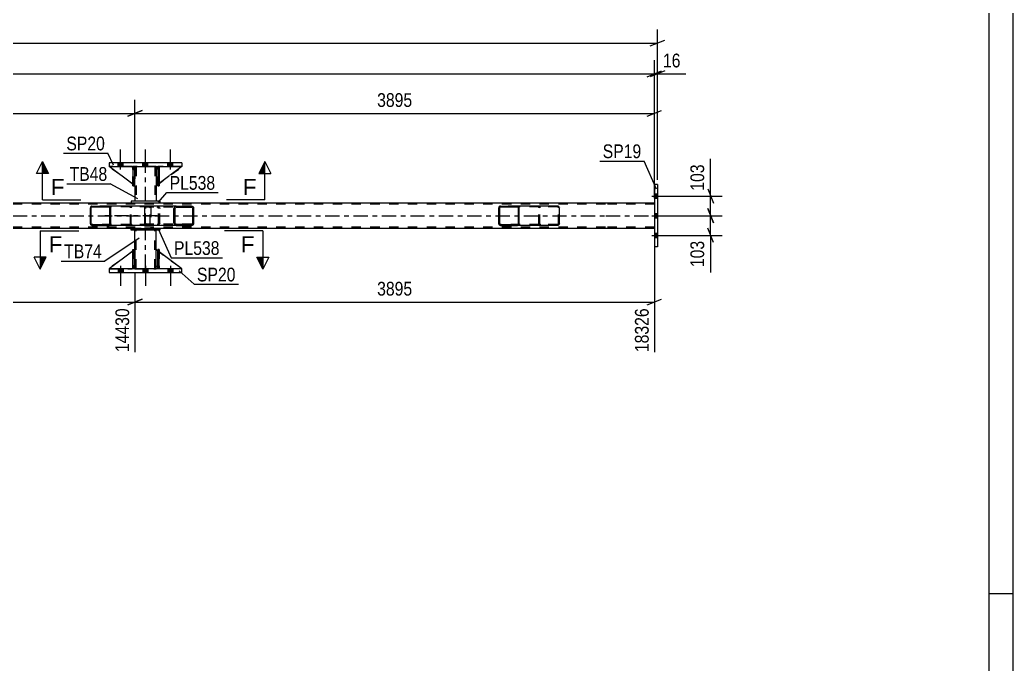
# Model space of a CAD drawing. Header units: millimetres. Extents: x 0 to 841, y 0 to 594.
# Drawn here: x 634 to 841, y 134.3 to 268.6 of the extents above; entities that cross this region are included whole.
import ezdxf

# ---------------------------------------------------------------- set-up
doc = ezdxf.new("R2010")
doc.units = ezdxf.units.MM
doc.linetypes.add('DXK_LINE_DOT2', pattern=[3.9198, 1.9599, -1.9599])
doc.linetypes.add('DXK_LINE_DOT3', pattern=[5.9187, 2.979, -0.9799, 0.9799, -0.9799])
doc.styles.add('Arial', font='ARIAL.TTF', dxfattribs={"height": 0.2})
doc.styles.add('Arial Narrow', font='ARIALN.TTF', dxfattribs={"height": 0.2})

# ---------------------------------------------------------------- blocks, each defined once
blk = doc.blocks.new('Unknown-318889158-1133')
at = {"color": 5, "linetype": 'Continuous'}
for p, q in [((841, 0), (841, 594)), ((836, 5), (836, 589)), ((841, 149), (836, 149))]:
    blk.add_line(p, q, dxfattribs=at)
blk = doc.blocks.new('Part-318889158-2699 - 2549')
at = {"linetype": 'Continuous'}
h = blk.add_hatch(dxfattribs=at)
h.set_pattern_fill('', scale=0.7, style=0, pattern_type=0)
h.set_pattern_definition([(45, (670.2553, 229.4932), (-1.57154, 1.57154), [])])
h.paths.add_polyline_path([(670.29, 229.31), (670.26, 229.49), (670.15, 229.65), (669.98, 229.75), (669.79, 229.79), (666.61, 229.79), (666.41, 229.75), (666.25, 229.65), (666.14, 229.49), (666.1, 229.31), (666.1, 226.27), (666.14, 226.09), (666.25, 225.93), (666.41, 225.83), (666.61, 225.79), (669.79, 225.79), (669.98, 225.83), (670.15, 225.93), (670.26, 226.09), (670.29, 226.27)])
h.paths.add_polyline_path([(670.02, 226.18), (669.97, 226.1), (669.89, 226.05), (669.79, 226.03), (666.61, 226.03), (666.51, 226.05), (666.43, 226.1), (666.37, 226.18), (666.36, 226.27), (666.36, 229.31), (666.37, 229.4), (666.43, 229.48), (666.51, 229.53), (666.61, 229.55), (669.79, 229.55), (669.89, 229.53), (669.97, 229.48), (670.02, 229.4), (670.04, 229.31), (670.04, 226.27)])
at = {"color": 2, "linetype": 'Continuous'}
for p, q in [((660.2, 229.75), (660.31, 229.79)), ((666.61, 229.79), (660.31, 229.79)), ((666.61, 229.79), (666.41, 229.75)), ((666.61, 229.79), (669.79, 229.79)), ((669.98, 229.75), (669.79, 229.79)), ((660.03, 229.31), (660.06, 229.49)), ((660.03, 226.27), (660.03, 229.31)), ((660.06, 229.49), (660.11, 229.65)), ((660.11, 229.65), (660.2, 229.75)), ((666.14, 229.49), (666.1, 229.31)), ((666.1, 226.27), (666.1, 229.31)), ((666.36, 229.31), (666.37, 229.4)), ((666.36, 226.27), (666.36, 229.31)), ((666.37, 229.4), (666.43, 229.48)), ((666.43, 229.48), (666.51, 229.53)), ((666.51, 229.53), (666.61, 229.55)), ((666.61, 229.55), (669.79, 229.55)), ((669.79, 229.55), (669.89, 229.53)), ((669.89, 229.53), (669.97, 229.48)), ((669.97, 229.48), (670.02, 229.4)), ((670.02, 229.4), (670.04, 229.31)), ((670.04, 226.27), (670.04, 229.31)), ((670.29, 229.31), (670.26, 229.49)), ((670.29, 226.27), (670.29, 229.31)), ((660.06, 226.09), (660.03, 226.27)), ((660.11, 225.93), (660.06, 226.09)), ((660.2, 225.83), (660.11, 225.93)), ((660.31, 225.79), (660.2, 225.83)), ((666.61, 225.79), (660.31, 225.79)), ((666.1, 226.27), (666.14, 226.09)), ((666.37, 226.18), (666.36, 226.27)), ((666.43, 226.1), (666.37, 226.18)), ((666.41, 225.83), (666.61, 225.79)), ((666.51, 226.05), (666.43, 226.1)), ((666.61, 226.03), (666.51, 226.05)), ((666.61, 226.03), (669.79, 226.03)), ((666.61, 225.79), (669.79, 225.79)), ((669.89, 226.05), (669.79, 226.03)), ((669.79, 225.79), (669.98, 225.83)), ((669.97, 226.1), (669.89, 226.05)), ((670.02, 226.18), (669.97, 226.1)), ((670.04, 226.27), (670.02, 226.18)), ((670.26, 226.09), (670.29, 226.27))]:
    blk.add_line(p, q, dxfattribs=at)
at = {"color": 7, "linetype": 'DXK_LINE_DOT2'}
for p, q in [((661.3, 229.55), (661.3, 229.79)), ((662.64, 229.79), (662.83, 229.75)), ((669.79, 229.79), (666.61, 229.79)), ((660.18, 229.4), (660.17, 229.31)), ((660.17, 226.27), (660.17, 229.31)), ((660.21, 229.48), (660.18, 229.4)), ((660.25, 229.53), (660.21, 229.48)), ((660.31, 229.55), (660.25, 229.53)), ((669.79, 229.55), (660.31, 229.55)), ((662.74, 229.53), (662.64, 229.55)), ((662.82, 229.48), (662.74, 229.53)), ((662.87, 229.4), (662.82, 229.48)), ((662.89, 229.31), (662.87, 229.4)), ((662.89, 226.27), (662.89, 229.31)), ((663.1, 229.49), (663.14, 229.31)), ((663.14, 226.27), (663.14, 229.31)), ((660.17, 226.27), (660.18, 226.18)), ((660.18, 226.18), (660.21, 226.1)), ((660.21, 226.1), (660.25, 226.05)), ((660.25, 226.05), (660.31, 226.03)), ((669.79, 226.03), (660.31, 226.03)), ((661.3, 225.79), (661.3, 226.03)), ((662.64, 226.03), (662.74, 226.05)), ((662.83, 225.83), (662.64, 225.79)), ((662.74, 226.05), (662.82, 226.1)), ((662.82, 226.1), (662.87, 226.18)), ((662.87, 226.18), (662.89, 226.27)), ((663.14, 226.27), (663.1, 226.09)), ((669.79, 225.79), (666.61, 225.79))]:
    blk.add_line(p, q, dxfattribs=at)
for centre, start, end in [((662.65, 229.29), 23.8494, 68.8059), ((662.65, 226.28), 291.1941, 336.1506)]:
    blk.add_arc(centre, 0.492, start, end, dxfattribs=at)
at = {"color": 2, "linetype": 'Continuous'}
for centre, start, end in [((666.59, 229.29), 111.1941, 156.1506), ((669.81, 229.29), 23.8494, 68.8059), ((666.59, 226.28), 203.8494, 248.8059), ((669.81, 226.28), 291.1941, 336.1506)]:
    blk.add_arc(centre, 0.492, start, end, dxfattribs=at)
blk = doc.blocks.new('Part-318889158-2651 - 2549')
at = {"color": 2, "linetype": 'Continuous'}
for p, q in [((657.98, 238.03), (657.98, 237.43)), ((662.38, 238.03), (662.38, 237.43)), ((657.98, 234.03), (657.98, 230.83)), ((662.38, 234.03), (662.38, 230.83))]:
    blk.add_line(p, q, dxfattribs=at)
at = {"color": 7, "linetype": 'DXK_LINE_DOT2'}
for p, q in [((662.38, 238.03), (657.98, 238.03)), ((657.98, 237.43), (657.98, 234.03)), ((658.22, 238.03), (658.22, 230.83)), ((662.14, 238.03), (662.14, 230.83)), ((662.38, 237.43), (662.38, 234.03)), ((662.38, 230.83), (657.98, 230.83))]:
    blk.add_line(p, q, dxfattribs=at)
at = {"color": 7, "linetype": 'DXK_LINE_DOT3'}
blk.add_line((660.18, 230.83), (660.18, 238.03), dxfattribs=at)
blk = doc.blocks.new('Part-318889158-2666 - 2549')
at = {"linetype": 'Continuous'}
h = blk.add_hatch(dxfattribs=at)
h.set_pattern_fill('', scale=0.7, style=0, pattern_type=0)
h.set_pattern_definition([(45, (738.0567, 229.592), (-1.57154, 1.57154), [])])
h.paths.add_polyline_path([(738.08, 229.47), (738.06, 229.59), (737.98, 229.7), (737.87, 229.77), (737.74, 229.79), (734.17, 229.79), (734.04, 229.77), (733.93, 229.7), (733.85, 229.59), (733.83, 229.47), (733.83, 226.11), (733.85, 225.99), (733.93, 225.88), (734.04, 225.81), (734.17, 225.79), (737.74, 225.79), (737.87, 225.81), (737.98, 225.88), (738.06, 225.99), (738.08, 226.11)])
h.paths.add_polyline_path([(737.9, 226.05), (737.86, 226), (737.81, 225.96), (737.74, 225.95), (734.17, 225.95), (734.1, 225.96), (734.05, 226), (734.01, 226.05), (734, 226.11), (734, 229.47), (734.01, 229.53), (734.05, 229.58), (734.1, 229.62), (734.17, 229.63), (737.74, 229.63), (737.81, 229.62), (737.86, 229.58), (737.9, 229.53), (737.91, 229.47), (737.91, 226.11)])
at = {"color": 2, "linetype": 'Continuous'}
for p, q in [((734.17, 229.79), (734.04, 229.77)), ((734.17, 229.79), (737.74, 229.79)), ((746.09, 229.79), (737.74, 229.79)), ((737.87, 229.77), (737.74, 229.79)), ((746.09, 229.79), (746.22, 229.77)), ((733.85, 229.59), (733.83, 229.47)), ((733.83, 226.11), (733.83, 229.47)), ((734, 229.47), (734.01, 229.53)), ((734, 226.11), (734, 229.47)), ((734.01, 229.53), (734.05, 229.58)), ((734.05, 229.58), (734.1, 229.62)), ((734.1, 229.62), (734.17, 229.63)), ((734.17, 229.63), (737.74, 229.63)), ((737.74, 229.63), (737.81, 229.62)), ((737.81, 229.62), (737.86, 229.58)), ((737.86, 229.58), (737.9, 229.53)), ((737.9, 229.53), (737.91, 229.47)), ((737.91, 226.11), (737.91, 229.47)), ((738.08, 229.47), (738.06, 229.59)), ((738.08, 226.11), (738.08, 229.47)), ((746.41, 229.59), (746.43, 229.47)), ((746.43, 226.11), (746.43, 229.47)), ((733.83, 226.11), (733.85, 225.99)), ((734.01, 226.05), (734, 226.11)), ((734.05, 226), (734.01, 226.05)), ((734.04, 225.81), (734.17, 225.79)), ((734.1, 225.96), (734.05, 226)), ((734.17, 225.95), (734.1, 225.96)), ((734.17, 225.95), (737.74, 225.95)), ((734.17, 225.79), (737.74, 225.79)), ((737.81, 225.96), (737.74, 225.95)), ((737.74, 225.79), (737.87, 225.81)), ((746.09, 225.79), (737.74, 225.79)), ((737.86, 226), (737.81, 225.96)), ((737.9, 226.05), (737.86, 226)), ((737.91, 226.11), (737.9, 226.05)), ((738.06, 225.99), (738.08, 226.11)), ((746.22, 225.81), (746.09, 225.79)), ((746.43, 226.11), (746.41, 225.99))]:
    blk.add_line(p, q, dxfattribs=at)
at = {"color": 7, "linetype": 'DXK_LINE_DOT2'}
for p, q in [((737.74, 229.79), (734.17, 229.79)), ((742.39, 229.77), (742.52, 229.79)), ((746.09, 229.63), (734.17, 229.63)), ((742.18, 229.47), (742.2, 229.59)), ((742.18, 226.11), (742.18, 229.47)), ((742.36, 229.53), (742.35, 229.47)), ((742.35, 226.11), (742.35, 229.47)), ((742.4, 229.58), (742.36, 229.53)), ((742.4, 229.58), (742.41, 229.59)), ((742.41, 229.59), (742.45, 229.62)), ((742.45, 229.62), (742.52, 229.63)), ((746.16, 229.62), (746.09, 229.63)), ((746.21, 229.58), (746.16, 229.62)), ((746.25, 229.53), (746.21, 229.58)), ((746.26, 229.47), (746.25, 229.53)), ((746.26, 226.11), (746.26, 229.47)), ((746.09, 225.95), (734.17, 225.95)), ((737.74, 225.79), (734.17, 225.79)), ((742.2, 225.99), (742.18, 226.11)), ((742.35, 226.11), (742.36, 226.05)), ((742.36, 226.05), (742.4, 226)), ((742.52, 225.79), (742.39, 225.81)), ((742.4, 226), (742.41, 225.99)), ((742.41, 225.99), (742.45, 225.96)), ((742.45, 225.96), (742.52, 225.95)), ((746.09, 225.95), (746.16, 225.96)), ((746.16, 225.96), (746.21, 226)), ((746.21, 226), (746.25, 226.05)), ((746.25, 226.05), (746.26, 226.11))]:
    blk.add_line(p, q, dxfattribs=at)
at = {"color": 2, "linetype": 'Continuous'}
for centre, start, end in [((734.15, 229.46), 110.7583, 155.68), ((737.76, 229.46), 24.32, 69.2417), ((746.1, 229.46), 24.32, 69.2417), ((734.15, 226.12), 204.32, 249.2417), ((737.76, 226.12), 290.7583, 335.68), ((746.1, 226.12), 290.7583, 335.68)]:
    blk.add_arc(centre, 0.331, start, end, dxfattribs=at)
at = {"color": 7, "linetype": 'DXK_LINE_DOT2'}
for centre, start, end in [((742.5, 229.46), 110.7583, 155.68), ((742.5, 226.12), 204.32, 249.2417)]:
    blk.add_arc(centre, 0.331, start, end, dxfattribs=at)
blk = doc.blocks.new('Part-318889158-2670 - 2549')
at = {"linetype": 'Continuous'}
h = blk.add_hatch(dxfattribs=at)
h.set_pattern_fill('', scale=0.7, style=0, pattern_type=0)
h.set_pattern_definition([(45, (652.9225, 229.592), (-1.57154, 1.57154), [])])
h.paths.add_polyline_path([(652.95, 229.47), (652.92, 229.59), (652.85, 229.7), (652.74, 229.77), (652.61, 229.79), (649.03, 229.79), (648.9, 229.77), (648.79, 229.7), (648.72, 229.59), (648.69, 229.47), (648.69, 226.11), (648.72, 225.99), (648.79, 225.88), (648.9, 225.81), (649.03, 225.79), (652.61, 225.79), (652.74, 225.81), (652.85, 225.88), (652.92, 225.99), (652.95, 226.11)])
h.paths.add_polyline_path([(652.77, 226.05), (652.73, 226), (652.67, 225.96), (652.61, 225.95), (649.03, 225.95), (648.97, 225.96), (648.91, 226), (648.87, 226.05), (648.86, 226.11), (648.86, 229.47), (648.87, 229.53), (648.91, 229.58), (648.97, 229.62), (649.03, 229.63), (652.61, 229.63), (652.67, 229.62), (652.73, 229.58), (652.77, 229.53), (652.78, 229.47), (652.78, 226.11)])
at = {"color": 2, "linetype": 'Continuous'}
for p, q in [((649.03, 229.79), (648.9, 229.77)), ((649.03, 229.79), (652.61, 229.79)), ((660.31, 229.79), (652.61, 229.79)), ((652.74, 229.77), (652.61, 229.79)), ((648.72, 229.59), (648.69, 229.47)), ((648.69, 226.11), (648.69, 229.47)), ((648.86, 229.47), (648.87, 229.53)), ((648.86, 226.11), (648.86, 229.47)), ((648.87, 229.53), (648.91, 229.58)), ((648.91, 229.58), (648.97, 229.62)), ((648.97, 229.62), (649.03, 229.63)), ((649.03, 229.63), (652.61, 229.63)), ((652.61, 229.63), (652.67, 229.62)), ((652.67, 229.62), (652.73, 229.58)), ((652.73, 229.58), (652.77, 229.53)), ((652.77, 229.53), (652.78, 229.47)), ((652.78, 226.11), (652.78, 229.47)), ((652.95, 229.47), (652.92, 229.59)), ((652.95, 226.11), (652.95, 229.47)), ((648.69, 226.11), (648.72, 225.99)), ((648.87, 226.05), (648.86, 226.11)), ((648.91, 226), (648.87, 226.05)), ((648.9, 225.81), (649.03, 225.79)), ((648.97, 225.96), (648.91, 226)), ((649.03, 225.95), (648.97, 225.96)), ((649.03, 225.95), (652.61, 225.95)), ((649.03, 225.79), (652.61, 225.79)), ((652.67, 225.96), (652.61, 225.95)), ((652.61, 225.79), (652.74, 225.81)), ((660.31, 225.79), (652.61, 225.79)), ((652.73, 226), (652.67, 225.96)), ((652.77, 226.05), (652.73, 226)), ((652.78, 226.11), (652.77, 226.05)), ((652.92, 225.99), (652.95, 226.11))]:
    blk.add_line(p, q, dxfattribs=at)
at = {"color": 7, "linetype": 'DXK_LINE_DOT2'}
for p, q in [((652.61, 229.79), (649.03, 229.79)), ((657.25, 229.77), (657.38, 229.79)), ((660.96, 229.79), (660.31, 229.79)), ((660.96, 229.79), (661.09, 229.77)), ((660.96, 229.63), (649.03, 229.63)), ((657.04, 229.47), (657.07, 229.59)), ((657.04, 226.11), (657.04, 229.47)), ((657.22, 229.53), (657.21, 229.47)), ((657.21, 226.11), (657.21, 229.47)), ((657.26, 229.58), (657.22, 229.53)), ((657.32, 229.62), (657.26, 229.58)), ((657.38, 229.63), (657.32, 229.62)), ((661.02, 229.62), (660.96, 229.63)), ((661.08, 229.58), (661.02, 229.62)), ((661.11, 229.53), (661.08, 229.58)), ((661.13, 229.47), (661.11, 229.53)), ((661.13, 226.11), (661.13, 229.47)), ((661.27, 229.59), (661.3, 229.47)), ((661.3, 229.47), (661.3, 226.11)), ((660.96, 225.95), (649.03, 225.95)), ((652.61, 225.79), (649.03, 225.79)), ((657.07, 225.99), (657.04, 226.11)), ((657.21, 226.11), (657.22, 226.05)), ((657.22, 226.05), (657.26, 226)), ((657.38, 225.79), (657.25, 225.81)), ((657.26, 226), (657.28, 225.99)), ((657.28, 225.99), (657.32, 225.96)), ((657.32, 225.96), (657.38, 225.95)), ((660.96, 225.79), (660.31, 225.79)), ((660.96, 225.95), (661.02, 225.96)), ((661.09, 225.81), (660.96, 225.79)), ((661.02, 225.96), (661.08, 226)), ((661.08, 226), (661.11, 226.05)), ((661.11, 226.05), (661.13, 226.11)), ((661.3, 226.11), (661.27, 225.99))]:
    blk.add_line(p, q, dxfattribs=at)
at = {"color": 7, "linetype": 'DXK_LINE_DOT3'}
blk.add_line((662.59, 227.79), (650.82, 227.79), dxfattribs=at)
at = {"color": 2, "linetype": 'Continuous'}
for centre, start, end in [((649.02, 229.46), 110.7583, 155.68), ((652.62, 229.46), 24.32, 69.2417), ((649.02, 226.12), 204.32, 249.2417), ((652.62, 226.12), 290.7583, 335.68)]:
    blk.add_arc(centre, 0.331, start, end, dxfattribs=at)
at = {"color": 7, "linetype": 'DXK_LINE_DOT2'}
for centre, start, end in [((657.37, 229.46), 110.7583, 155.68), ((660.97, 229.46), 24.32, 69.2417), ((657.37, 226.12), 204.32, 249.2417), ((660.97, 226.12), 290.7583, 335.68)]:
    blk.add_arc(centre, 0.331, start, end, dxfattribs=at)
blk = doc.blocks.new('Part-318889158-2726 - 2549')
at = {"color": 2, "linetype": 'Continuous'}
for p, q in [((766.89, 234.29), (766.25, 234.29)), ((766.25, 234.29), (766.25, 221.29)), ((766.89, 234.29), (766.89, 221.29)), ((766.89, 221.29), (766.25, 221.29))]:
    blk.add_line(p, q, dxfattribs=at)
blk = doc.blocks.new('Part-318889158-2732 - 2549')
at = {"color": 7, "linetype": 'DXK_LINE_DOT2'}
for p, q in [((663.06, 220.75), (662.74, 220.75)), ((662.74, 217.35), (662.74, 220.75)), ((662.74, 220.75), (662.74, 216.75)), ((663.06, 220.75), (663.06, 217.35)), ((663.06, 216.75), (663.06, 220.75)), ((663.06, 217.35), (662.74, 217.35)), ((662.74, 216.75), (662.74, 217.35)), ((663.06, 217.35), (663.06, 216.75)), ((663.06, 216.75), (662.74, 216.75)), ((663.06, 216.75), (663.06, 216.75))]:
    blk.add_line(p, q, dxfattribs=at)
blk = doc.blocks.new('Part-318889158-2735 - 2549')
at = {"color": 7, "linetype": 'DXK_LINE_DOT2'}
for p, q in [((662.98, 238.03), (662.38, 237.43)), ((662.38, 234.03), (667.78, 238.03)), ((662.38, 237.43), (662.38, 234.03)), ((667.78, 238.03), (662.98, 238.03))]:
    blk.add_line(p, q, dxfattribs=at)
blk = doc.blocks.new('Part-318889158-2738 - 2549')
at = {"color": 2, "linetype": 'Continuous'}
for p, q in [((662.74, 237.78), (662.38, 237.43)), ((662.38, 237.43), (662.38, 234.03)), ((667.78, 238.03), (663.06, 234.53)), ((662.74, 234.29), (662.38, 234.03))]:
    blk.add_line(p, q, dxfattribs=at)
at = {"color": 7, "linetype": 'DXK_LINE_DOT2'}
for p, q in [((662.98, 238.03), (662.74, 237.78)), ((667.78, 238.03), (662.98, 238.03)), ((663.06, 234.53), (662.74, 234.29))]:
    blk.add_line(p, q, dxfattribs=at)
blk = doc.blocks.new('Part-318889158-2741 - 2549')
at = {"color": 7, "linetype": 'DXK_LINE_DOT2'}
for p, q in [((657.98, 234.03), (652.58, 238.03)), ((652.58, 238.03), (657.38, 238.03)), ((657.38, 238.03), (657.98, 237.43)), ((657.98, 237.43), (657.38, 238.03)), ((657.98, 237.43), (657.98, 234.03)), ((657.98, 237.43), (657.98, 237.43)), ((657.98, 237.43), (657.98, 234.03))]:
    blk.add_line(p, q, dxfattribs=at)
blk = doc.blocks.new('Part-318889158-2744 - 2549')
at = {"color": 2, "linetype": 'Continuous'}
for p, q in [((657.54, 234.36), (652.58, 238.03)), ((657.54, 237.88), (657.38, 238.03)), ((657.98, 237.43), (657.86, 237.56)), ((657.98, 237.43), (657.98, 237.43)), ((657.98, 234.03), (657.98, 237.43)), ((657.86, 234.12), (657.98, 234.03)), ((657.98, 234.03), (657.98, 234.03))]:
    blk.add_line(p, q, dxfattribs=at)
at = {"color": 7, "linetype": 'DXK_LINE_DOT2'}
for p, q in [((657.38, 238.03), (652.58, 238.03)), ((657.38, 238.03), (657.98, 237.43)), ((657.86, 237.56), (657.54, 237.88)), ((657.98, 237.43), (657.98, 234.03)), ((657.86, 234.12), (657.54, 234.36))]:
    blk.add_line(p, q, dxfattribs=at)
blk = doc.blocks.new('Part-318889158-2745 - 2549')
at = {"color": 2, "linetype": 'Continuous'}
for p, q in [((657.86, 238.03), (657.54, 238.03)), ((657.54, 238.03), (657.54, 234.03)), ((657.86, 238.03), (657.86, 238.03)), ((657.86, 238.03), (657.86, 234.03)), ((657.86, 234.03), (657.54, 234.03))]:
    blk.add_line(p, q, dxfattribs=at)
at = {"color": 7, "linetype": 'DXK_LINE_DOT2'}
for p, q in [((657.54, 237.43), (657.54, 238.03)), ((657.86, 237.43), (657.54, 237.43)), ((657.54, 237.43), (657.54, 234.03)), ((657.86, 237.43), (657.86, 238.03)), ((657.86, 238.03), (657.86, 238.03)), ((657.86, 234.03), (657.86, 237.43))]:
    blk.add_line(p, q, dxfattribs=at)
blk = doc.blocks.new('Part-318889158-2746 - 2549')
at = {"color": 2, "linetype": 'Continuous'}
for p, q in [((663.06, 238.03), (662.74, 238.03)), ((662.74, 238.03), (662.74, 234.03)), ((663.06, 238.03), (663.06, 238.03)), ((663.06, 238.03), (663.06, 234.03)), ((663.06, 234.03), (662.74, 234.03))]:
    blk.add_line(p, q, dxfattribs=at)
at = {"color": 7, "linetype": 'DXK_LINE_DOT2'}
for p, q in [((662.74, 237.43), (662.74, 238.03)), ((663.06, 237.43), (662.74, 237.43)), ((662.74, 237.43), (662.74, 234.03)), ((663.06, 237.43), (663.06, 238.03)), ((663.06, 238.03), (663.06, 238.03)), ((663.06, 234.03), (663.06, 237.43))]:
    blk.add_line(p, q, dxfattribs=at)
blk = doc.blocks.new('Part-318889158-2747 - 2549')
at = {"color": 7, "linetype": 'DXK_LINE_DOT2'}
for p, q in [((657.54, 237.43), (657.54, 238.03)), ((657.54, 238.03), (657.54, 238.03)), ((657.54, 238.03), (657.54, 234.03)), ((657.86, 238.03), (657.54, 238.03)), ((657.54, 234.03), (657.54, 237.43)), ((657.54, 237.43), (657.86, 237.43)), ((657.86, 237.43), (657.86, 238.03)), ((657.86, 234.03), (657.86, 238.03)), ((657.86, 237.43), (657.86, 234.03)), ((657.54, 234.03), (657.86, 234.03))]:
    blk.add_line(p, q, dxfattribs=at)
blk = doc.blocks.new('Part-318889158-2748 - 2549')
at = {"color": 7, "linetype": 'DXK_LINE_DOT2'}
for p, q in [((662.74, 237.43), (662.74, 238.03)), ((662.74, 238.03), (662.74, 238.03)), ((662.74, 238.03), (662.74, 234.03)), ((663.06, 238.03), (662.74, 238.03)), ((662.74, 234.03), (662.74, 237.43)), ((662.74, 237.43), (663.06, 237.43)), ((663.06, 237.43), (663.06, 238.03)), ((663.06, 234.03), (663.06, 238.03)), ((663.06, 237.43), (663.06, 234.03)), ((662.74, 234.03), (663.06, 234.03))]:
    blk.add_line(p, q, dxfattribs=at)
blk = doc.blocks.new('Part-318889158-2753 - 2549')
at = {"color": 2, "linetype": 'Continuous'}
for p, q in [((657.98, 220.75), (657.98, 224.75)), ((662.38, 220.75), (662.38, 224.75)), ((657.98, 216.75), (657.98, 217.35)), ((662.38, 216.75), (662.38, 217.35))]:
    blk.add_line(p, q, dxfattribs=at)
at = {"color": 7, "linetype": 'DXK_LINE_DOT2'}
for p, q in [((662.38, 224.75), (657.98, 224.75)), ((658.22, 216.75), (658.22, 224.75)), ((662.14, 216.75), (662.14, 224.75)), ((657.98, 217.35), (657.98, 220.75)), ((662.38, 217.35), (662.38, 220.75)), ((657.98, 216.75), (662.38, 216.75))]:
    blk.add_line(p, q, dxfattribs=at)
at = {"color": 7, "linetype": 'DXK_LINE_DOT3'}
blk.add_line((660.18, 216.75), (660.18, 224.75), dxfattribs=at)
blk = doc.blocks.new('Part-318889158-2758 - 2549')
at = {"color": 2, "linetype": 'Continuous'}
for p, q in [((657.18, 225.15), (663.18, 225.15)), ((657.18, 224.75), (657.18, 225.15)), ((663.18, 224.75), (657.18, 224.75)), ((663.18, 225.15), (663.18, 224.75))]:
    blk.add_line(p, q, dxfattribs=at)
blk = doc.blocks.new('Part-318889158-2763 - 2549')
at = {"color": 2, "linetype": 'Continuous'}
for p, q in [((663.18, 230.83), (657.18, 230.83)), ((657.18, 230.83), (657.18, 230.43)), ((663.18, 230.43), (657.18, 230.43)), ((663.18, 230.83), (663.18, 230.43))]:
    blk.add_line(p, q, dxfattribs=at)
blk = doc.blocks.new('Part-318889158-2766 - 2549')
at = {"color": 2, "linetype": 'Continuous'}
for p, q in [((662.38, 217.35), (662.38, 220.75)), ((662.74, 220.49), (662.38, 220.75)), ((667.78, 216.75), (663.06, 220.25)), ((662.74, 217), (662.38, 217.35))]:
    blk.add_line(p, q, dxfattribs=at)
at = {"color": 7, "linetype": 'DXK_LINE_DOT2'}
for p, q in [((663.06, 220.25), (662.74, 220.49)), ((662.98, 216.75), (662.74, 217)), ((667.78, 216.75), (662.98, 216.75)), ((667.78, 216.75), (667.78, 216.75)), ((667.78, 216.75), (667.78, 216.75))]:
    blk.add_line(p, q, dxfattribs=at)
blk = doc.blocks.new('Part-318889158-2769 - 2549')
at = {"color": 7, "linetype": 'DXK_LINE_DOT2'}
for p, q in [((657.98, 220.75), (652.58, 216.75)), ((657.98, 217.35), (657.98, 220.75)), ((657.98, 220.75), (657.98, 217.35)), ((657.38, 216.75), (657.98, 217.35)), ((657.98, 217.35), (657.38, 216.75)), ((657.98, 217.35), (657.98, 217.35)), ((652.58, 216.75), (657.38, 216.75))]:
    blk.add_line(p, q, dxfattribs=at)
blk = doc.blocks.new('Part-318889158-2772 - 2549')
at = {"color": 2, "linetype": 'Continuous'}
for p, q in [((657.54, 220.42), (652.58, 216.75)), ((657.98, 220.75), (657.86, 220.66)), ((657.98, 217.35), (657.98, 220.75)), ((657.98, 217.35), (657.86, 217.22)), ((657.98, 217.35), (657.98, 217.35)), ((657.54, 216.9), (657.38, 216.75))]:
    blk.add_line(p, q, dxfattribs=at)
at = {"color": 7, "linetype": 'DXK_LINE_DOT2'}
for p, q in [((657.86, 220.66), (657.54, 220.42)), ((657.98, 217.35), (657.98, 220.75)), ((657.98, 217.35), (657.38, 216.75)), ((652.58, 216.75), (657.38, 216.75)), ((657.86, 217.22), (657.54, 216.9))]:
    blk.add_line(p, q, dxfattribs=at)
blk = doc.blocks.new('Part-318889158-2773 - 2549')
at = {"color": 2, "linetype": 'Continuous'}
for p, q in [((657.54, 216.75), (657.54, 220.75)), ((657.54, 220.75), (657.86, 220.75)), ((657.86, 216.75), (657.86, 220.75)), ((657.54, 216.75), (657.54, 216.75)), ((657.86, 216.75), (657.54, 216.75))]:
    blk.add_line(p, q, dxfattribs=at)
at = {"color": 7, "linetype": 'DXK_LINE_DOT2'}
for p, q in [((657.54, 220.75), (657.54, 217.35)), ((657.86, 217.35), (657.86, 220.75)), ((657.54, 217.35), (657.54, 216.75)), ((657.54, 217.35), (657.86, 217.35)), ((657.86, 216.75), (657.86, 217.35)), ((657.86, 216.75), (657.86, 216.75))]:
    blk.add_line(p, q, dxfattribs=at)
blk = doc.blocks.new('Part-318889158-2774 - 2549')
at = {"color": 2, "linetype": 'Continuous'}
for p, q in [((662.74, 216.75), (662.74, 220.75)), ((662.74, 220.75), (663.06, 220.75)), ((663.06, 216.75), (663.06, 220.75)), ((662.74, 216.75), (662.74, 216.75)), ((663.06, 216.75), (662.74, 216.75))]:
    blk.add_line(p, q, dxfattribs=at)
at = {"color": 7, "linetype": 'DXK_LINE_DOT2'}
for p, q in [((662.74, 220.75), (662.74, 217.35)), ((663.06, 217.35), (663.06, 220.75)), ((662.74, 217.35), (662.74, 216.75)), ((662.74, 217.35), (663.06, 217.35)), ((663.06, 216.75), (663.06, 217.35)), ((663.06, 216.75), (663.06, 216.75))]:
    blk.add_line(p, q, dxfattribs=at)
blk = doc.blocks.new('Part-318889158-2775 - 2549')
at = {"color": 7, "linetype": 'DXK_LINE_DOT2'}
for p, q in [((657.54, 220.75), (657.86, 220.75)), ((657.54, 217.35), (657.54, 220.75)), ((657.54, 220.75), (657.54, 216.75)), ((657.86, 220.75), (657.86, 217.35)), ((657.86, 216.75), (657.86, 220.66)), ((657.86, 217.35), (657.54, 217.35)), ((657.54, 216.75), (657.54, 217.35)), ((657.86, 217.35), (657.86, 216.75)), ((657.86, 216.75), (657.54, 216.75)), ((657.86, 216.75), (657.86, 216.75))]:
    blk.add_line(p, q, dxfattribs=at)
blk = doc.blocks.new('Part-318889158-2780 - 2549')
at = {"color": 2, "linetype": 'Continuous'}
for p, q in [((756.03, 230.43), (93.92, 230.43)), ((766.25, 230.43), (756.13, 230.43)), ((657.18, 225.15), (492.91, 225.15)), ((756.03, 225.15), (663.18, 225.15)), ((766.25, 225.15), (756.13, 225.15))]:
    blk.add_line(p, q, dxfattribs=at)
at = {"color": 7, "linetype": 'DXK_LINE_DOT2'}
for p, q in [((756.03, 230.19), (93.92, 230.19)), ((766.25, 230.19), (756.13, 230.19)), ((766.25, 230.43), (766.25, 225.15)), ((756.03, 225.39), (93.92, 225.39)), ((663.18, 225.15), (657.18, 225.15)), ((766.25, 225.39), (756.13, 225.39))]:
    blk.add_line(p, q, dxfattribs=at)
at = {"color": 7, "linetype": 'DXK_LINE_DOT3'}
for p, q in [((93.92, 227.79), (756.03, 227.79)), ((756.13, 227.79), (766.25, 227.79))]:
    blk.add_line(p, q, dxfattribs=at)
blk = doc.blocks.new('Part-318889158-2787 - 2549')
at = {"color": 2, "linetype": 'Continuous'}
for p, q in [((667.78, 238.83), (652.58, 238.83)), ((652.58, 238.83), (652.58, 238.03)), ((667.78, 238.83), (667.78, 238.03)), ((652.58, 238.03), (667.78, 238.03))]:
    blk.add_line(p, q, dxfattribs=at)
blk = doc.blocks.new('Part-318889158-2792 - 2549')
at = {"color": 2, "linetype": 'Continuous'}
for p, q in [((667.78, 216.75), (652.58, 216.75)), ((652.58, 216.75), (652.58, 215.95)), ((652.58, 215.95), (667.78, 215.95)), ((667.78, 215.95), (667.78, 216.75))]:
    blk.add_line(p, q, dxfattribs=at)
blk = doc.blocks.new('Part-318889158-2795 - 2549')
at = {"color": 7, "linetype": 'DXK_LINE_DOT2'}
for p, q in [((662.38, 217.35), (662.38, 220.75)), ((662.38, 220.75), (667.78, 216.75)), ((662.98, 216.75), (662.38, 217.35)), ((667.78, 216.75), (662.98, 216.75))]:
    blk.add_line(p, q, dxfattribs=at)
blk = doc.blocks.new('Bolt-318889158-2814 - 2549')
at = {"linetype": 'Continuous'}
for points in [[(655.5, 216.75), (654.46, 216.75), (654.46, 215.95), (655.5, 215.95)], [(655.5, 216.75), (654.46, 216.75), (654.46, 215.95), (655.5, 215.95)], [(655.5, 216.75), (654.46, 216.75), (654.46, 215.95), (655.5, 215.95)], [(660.7, 216.75), (659.66, 216.75), (659.66, 215.95), (660.7, 215.95)], [(660.7, 216.75), (659.66, 216.75), (659.66, 215.95), (660.7, 215.95)], [(665.9, 216.75), (664.86, 216.75), (664.86, 215.95), (665.9, 215.95)], [(665.9, 216.75), (664.86, 216.75), (664.86, 215.95), (665.9, 215.95)], [(665.9, 216.75), (664.86, 216.75), (664.86, 215.95), (665.9, 215.95)]]:
    blk.add_hatch(color=1, dxfattribs=at).paths.add_polyline_path(points)
at = {"color": 1, "linetype": 'Continuous'}
for p, q in [((654.98, 217.35), (654.98, 213.15)), ((654.98, 217.35), (654.98, 213.15)), ((654.98, 217.35), (654.98, 213.15)), ((660.18, 217.35), (660.18, 213.15)), ((660.18, 217.35), (660.18, 213.15)), ((665.38, 217.35), (665.38, 213.15)), ((665.38, 217.35), (665.38, 213.15)), ((665.38, 217.35), (665.38, 213.15)), ((654.46, 216.75), (654.46, 215.95)), ((654.46, 216.75), (654.46, 215.95)), ((654.46, 216.75), (654.46, 215.95)), ((655.5, 216.75), (655.5, 215.95)), ((655.5, 216.75), (655.5, 215.95)), ((655.5, 216.75), (655.5, 215.95)), ((659.66, 216.75), (659.66, 215.95)), ((659.66, 216.75), (659.66, 215.95)), ((660.7, 216.75), (660.7, 215.95)), ((660.7, 216.75), (660.7, 215.95)), ((664.86, 216.75), (664.86, 215.95)), ((664.86, 216.75), (664.86, 215.95)), ((664.86, 216.75), (664.86, 215.95)), ((665.9, 216.75), (665.9, 215.95)), ((665.9, 216.75), (665.9, 215.95)), ((665.9, 216.75), (665.9, 215.95))]:
    blk.add_line(p, q, dxfattribs=at)
blk = doc.blocks.new('Bolt-318889158-2815 - 2549')
at = {"linetype": 'Continuous'}
for points in [[(654.46, 238.03), (655.5, 238.03), (655.5, 238.83), (654.46, 238.83)], [(654.46, 238.03), (655.5, 238.03), (655.5, 238.83), (654.46, 238.83)], [(654.46, 238.03), (655.5, 238.03), (655.5, 238.83), (654.46, 238.83)], [(659.66, 238.03), (660.7, 238.03), (660.7, 238.83), (659.66, 238.83)], [(659.66, 238.03), (660.7, 238.03), (660.7, 238.83), (659.66, 238.83)], [(664.86, 238.03), (665.9, 238.03), (665.9, 238.83), (664.86, 238.83)], [(664.86, 238.03), (665.9, 238.03), (665.9, 238.83), (664.86, 238.83)], [(664.86, 238.03), (665.9, 238.03), (665.9, 238.83), (664.86, 238.83)]]:
    blk.add_hatch(color=1, dxfattribs=at).paths.add_polyline_path(points)
at = {"color": 1, "linetype": 'Continuous'}
for p, q in [((654.98, 237.43), (654.98, 241.63)), ((654.98, 237.43), (654.98, 241.63)), ((654.98, 237.43), (654.98, 241.63)), ((660.18, 237.43), (660.18, 241.63)), ((660.18, 237.43), (660.18, 241.63)), ((665.38, 237.43), (665.38, 241.63)), ((665.38, 237.43), (665.38, 241.63)), ((665.38, 237.43), (665.38, 241.63)), ((654.46, 238.03), (654.46, 238.83)), ((654.46, 238.03), (654.46, 238.83)), ((654.46, 238.03), (654.46, 238.83)), ((655.5, 238.03), (655.5, 238.83)), ((655.5, 238.03), (655.5, 238.83)), ((655.5, 238.03), (655.5, 238.83)), ((659.66, 238.03), (659.66, 238.83)), ((659.66, 238.03), (659.66, 238.83)), ((660.7, 238.03), (660.7, 238.83)), ((660.7, 238.03), (660.7, 238.83)), ((664.86, 238.03), (664.86, 238.83)), ((664.86, 238.03), (664.86, 238.83)), ((664.86, 238.03), (664.86, 238.83)), ((665.9, 238.03), (665.9, 238.83)), ((665.9, 238.03), (665.9, 238.83)), ((665.9, 238.03), (665.9, 238.83))]:
    blk.add_line(p, q, dxfattribs=at)
blk = doc.blocks.new('Bolt-318889158-2829 - 2549')
at = {"linetype": 'Continuous'}
for points in [[(766.89, 231.45), (766.89, 232.33), (766.25, 232.33), (766.25, 231.45)], [(766.89, 231.45), (766.89, 232.33), (766.25, 232.33), (766.25, 231.45)], [(766.89, 231.45), (766.89, 232.33), (766.25, 232.33), (766.25, 231.45)], [(766.89, 227.35), (766.89, 228.23), (766.25, 228.23), (766.25, 227.35)], [(766.89, 227.35), (766.89, 228.23), (766.25, 228.23), (766.25, 227.35)], [(766.89, 223.25), (766.89, 224.13), (766.25, 224.13), (766.25, 223.25)], [(766.89, 223.25), (766.89, 224.13), (766.25, 224.13), (766.25, 223.25)], [(766.89, 223.25), (766.89, 224.13), (766.25, 224.13), (766.25, 223.25)]]:
    blk.add_hatch(color=1, dxfattribs=at).paths.add_polyline_path(points)
at = {"color": 1, "linetype": 'Continuous'}
for p, q in [((765.73, 231.89), (769.05, 231.89)), ((765.73, 231.89), (769.05, 231.89)), ((765.73, 231.89), (769.05, 231.89)), ((766.25, 232.33), (766.89, 232.33)), ((766.25, 232.33), (766.89, 232.33)), ((766.25, 232.33), (766.89, 232.33)), ((766.25, 231.45), (766.89, 231.45)), ((766.25, 231.45), (766.89, 231.45)), ((766.25, 231.45), (766.89, 231.45)), ((765.73, 227.79), (769.05, 227.79)), ((765.73, 227.79), (769.05, 227.79)), ((766.25, 228.23), (766.89, 228.23)), ((766.25, 228.23), (766.89, 228.23)), ((766.25, 227.35), (766.89, 227.35)), ((766.25, 227.35), (766.89, 227.35)), ((765.73, 223.69), (769.05, 223.69)), ((765.73, 223.69), (769.05, 223.69)), ((765.73, 223.69), (769.05, 223.69)), ((766.25, 224.13), (766.89, 224.13)), ((766.25, 224.13), (766.89, 224.13)), ((766.25, 224.13), (766.89, 224.13)), ((766.25, 223.25), (766.89, 223.25)), ((766.25, 223.25), (766.89, 223.25)), ((766.25, 223.25), (766.89, 223.25))]:
    blk.add_line(p, q, dxfattribs=at)
blk = doc.blocks.new('StraightDimension-318889158-3063 - 2549')
at = {"color": 7, "linetype": 'Continuous'}
for p, q in [((766.25, 224.15), (766.25, 199.36)), ((657.98, 215.75), (657.98, 199.36)), ((659.48, 210.4), (656.48, 209.2)), ((657.98, 209.8), (766.25, 209.8)), ((764.75, 209.2), (767.75, 210.4))]:
    blk.add_line(p, q, dxfattribs=at)
at = {"color": 0}
blk.add_wipeout([(716.37, 210.55), (716.37, 214.75), (707.86, 214.75), (707.86, 210.55)], dxfattribs=at)
at = {"color": 0, "linetype": 'Continuous'}
blk.add_wipeout([(765.65, 209.1), (761.45, 209.1), (761.45, 198.76), (765.65, 198.76)], dxfattribs=at)
at = {"color": 3, "style": 'Arial Narrow'}
blk.add_text('3895', height=2.863, dxfattribs=at).set_placement((708.46, 211.15))
at = {"color": 3, "linetype": 'Continuous', "style": 'Arial Narrow'}
blk.add_text('18326', height=2.863, rotation=90.0002, dxfattribs=at).set_placement((765.05, 199.36))
blk = doc.blocks.new('StraightDimension-318889158-3057 - 2549')
at = {"color": 7, "linetype": 'Continuous'}
for p, q in [((487.71, 215.75), (487.71, 199.36)), ((657.98, 215.75), (657.98, 199.36)), ((489.21, 210.4), (486.21, 209.2)), ((487.71, 209.8), (657.98, 209.8)), ((656.48, 209.2), (659.48, 210.4))]:
    blk.add_line(p, q, dxfattribs=at)
at = {"color": 0}
blk.add_wipeout([(577.1, 210.55), (577.1, 214.75), (568.59, 214.75), (568.59, 210.55)], dxfattribs=at)
at = {"color": 0, "linetype": 'Continuous'}
blk.add_wipeout([(657.38, 209.1), (653.18, 209.1), (653.18, 198.76), (657.38, 198.76)], dxfattribs=at)
at = {"color": 3, "style": 'Arial Narrow'}
blk.add_text('4257', height=2.863, dxfattribs=at).set_placement((569.19, 211.15))
at = {"color": 3, "linetype": 'Continuous', "style": 'Arial Narrow'}
blk.add_text('14430', height=2.863, rotation=90.0002, dxfattribs=at).set_placement((656.78, 199.36))
blk = doc.blocks.new('StraightDimension-318889158-2934 - 2549')
at = {"color": 7, "linetype": 'Continuous'}
for p, q in [((487.71, 239.03), (487.71, 251.98)), ((657.98, 239.03), (657.98, 251.98)), ((489.21, 249.73), (486.21, 248.53)), ((487.71, 249.13), (657.98, 249.13)), ((656.48, 248.53), (659.48, 249.73))]:
    blk.add_line(p, q, dxfattribs=at)
at = {"color": 0}
blk.add_wipeout([(577.1, 249.88), (577.1, 254.08), (568.59, 254.08), (568.59, 249.88)], dxfattribs=at)
at = {"color": 3, "style": 'Arial Narrow'}
blk.add_text('4257', height=2.863, dxfattribs=at).set_placement((569.19, 250.48))
blk = doc.blocks.new('StraightDimension-318889158-2909 - 2549')
at = {"color": 7, "linetype": 'Continuous'}
for p, q in [((766.89, 235.29), (766.89, 266.64)), ((83.7, 263.79), (766.89, 263.79)), ((765.39, 263.19), (768.39, 264.39))]:
    blk.add_line(p, q, dxfattribs=at)
blk = doc.blocks.new('StraightDimension-318889158-2940 - 2549')
at = {"color": 7, "linetype": 'Continuous'}
for p, q in [((657.98, 239.03), (657.98, 251.98)), ((766.25, 231.43), (766.25, 251.98)), ((659.48, 249.73), (656.48, 248.53)), ((657.98, 249.13), (766.25, 249.13)), ((764.75, 248.53), (767.75, 249.73))]:
    blk.add_line(p, q, dxfattribs=at)
at = {"color": 0}
blk.add_wipeout([(716.37, 249.88), (716.37, 254.08), (707.86, 254.08), (707.86, 249.88)], dxfattribs=at)
at = {"color": 3, "style": 'Arial Narrow'}
blk.add_text('3895', height=2.863, dxfattribs=at).set_placement((708.46, 250.48))
blk = doc.blocks.new('StraightDimension-318889158-2973 - 2549')
at = {"color": 7, "linetype": 'Continuous'}
for p, q in [((767.89, 231.89), (780.36, 231.89)), ((777.36, 233.39), (778.56, 230.39)), ((777.96, 227.79), (777.96, 231.89)), ((767.89, 227.79), (780.36, 227.79)), ((778.56, 226.29), (777.36, 229.29))]:
    blk.add_line(p, q, dxfattribs=at)
at = {"color": 0}
blk.add_wipeout([(777.21, 239.1), (773.01, 239.1), (773.01, 232.41), (777.21, 232.41)], dxfattribs=at)
at = {"color": 7, "linetype": 'Continuous'}
blk.add_line((777.96, 231.89), (777.96, 239.62), dxfattribs=at)
blk.add_line((777.96, 231.89), (777.96, 239.62), dxfattribs=at)
at = {"color": 3, "style": 'Arial Narrow'}
blk.add_text('103', height=2.863, rotation=90.0002, dxfattribs=at).set_placement((776.61, 233.01))
blk = doc.blocks.new('StraightDimension-318889158-2981 - 2549')
at = {"color": 7, "linetype": 'Continuous'}
for p, q in [((767.89, 227.79), (780.36, 227.79)), ((777.36, 229.29), (778.56, 226.29)), ((777.96, 223.69), (777.96, 227.79)), ((767.89, 223.69), (780.36, 223.69)), ((778.56, 222.19), (777.36, 225.19))]:
    blk.add_line(p, q, dxfattribs=at)
at = {"color": 0}
blk.add_wipeout([(777.21, 223.16), (773.01, 223.16), (773.01, 216.48), (777.21, 216.48)], dxfattribs=at)
at = {"color": 7, "linetype": 'Continuous'}
blk.add_line((777.96, 223.69), (777.96, 215.96), dxfattribs=at)
blk.add_line((777.96, 223.69), (777.96, 215.96), dxfattribs=at)
at = {"color": 3, "style": 'Arial Narrow'}
blk.add_text('103', height=2.863, rotation=90.0002, dxfattribs=at).set_placement((776.61, 217.08))
blk = doc.blocks.new('StraightDimension-318889158-8619 - 2549')
at = {"color": 7, "linetype": 'Continuous'}
for p, q in [((766.25, 235.29), (766.25, 260.22)), ((766.89, 235.29), (766.89, 260.22)), ((764.75, 256.77), (767.75, 257.97)), ((768.39, 257.97), (765.39, 256.77)), ((766.25, 257.37), (766.89, 257.37))]:
    blk.add_line(p, q, dxfattribs=at)
at = {"color": 0}
blk.add_wipeout([(772.27, 258.12), (772.27, 262.32), (767.42, 262.32), (767.42, 258.12)], dxfattribs=at)
at = {"color": 7, "linetype": 'Continuous'}
blk.add_line((766.89, 257.37), (772.8, 257.37), dxfattribs=at)
blk.add_line((766.89, 257.37), (772.8, 257.37), dxfattribs=at)
at = {"color": 3, "style": 'Arial Narrow'}
blk.add_text('16', height=2.863, dxfattribs=at).set_placement((768.02, 258.72))
blk = doc.blocks.new('StraightDimension-318889158-8620 - 2549')
at = {"color": 7, "linetype": 'Continuous'}
for p, q in [((766.25, 235.29), (766.25, 260.22)), ((83.7, 257.37), (766.25, 257.37)), ((764.75, 256.77), (767.75, 257.97))]:
    blk.add_line(p, q, dxfattribs=at)
blk = doc.blocks.new('Mark-318889158-2647 - 2549')
at = {"color": 0}
blk.add_wipeout([(652.23, 235.06), (652.23, 238.06), (644.37, 238.06), (644.37, 235.06)], dxfattribs=at)
blk.add_wipeout([(652.23, 235.06), (652.23, 238.06), (644.37, 238.06), (644.37, 235.06)], dxfattribs=at)
at = {"color": 30, "linetype": 'Continuous'}
for p in [(643.77, 234.46), (658.58, 231.33)]:
    blk.add_line(p, (652.83, 234.46), dxfattribs=at)
at = {"color": 3, "style": 'Arial Narrow'}
blk.add_text('TB48', height=2.863, dxfattribs=at).set_placement((644.37, 235.06))
blk = doc.blocks.new('Mark-318889158-2722 - 2549')
at = {"color": 0}
blk.add_wipeout([(763.51, 239.8), (763.51, 242.8), (755.47, 242.8), (755.47, 239.8)], dxfattribs=at)
blk.add_wipeout([(763.51, 239.8), (763.51, 242.8), (755.47, 242.8), (755.47, 239.8)], dxfattribs=at)
at = {"color": 30, "linetype": 'Continuous'}
for p in [(754.87, 239.2), (766.66, 233.33)]:
    blk.add_line(p, (764.11, 239.2), dxfattribs=at)
at = {"color": 3, "style": 'Arial Narrow'}
blk.add_text('SP19', height=2.863, dxfattribs=at).set_placement((755.47, 239.8))
blk = doc.blocks.new('Mark-318889158-2749 - 2549')
at = {"color": 0}
blk.add_wipeout([(651.09, 218.94), (651.09, 221.94), (643.23, 221.94), (643.23, 218.94)], dxfattribs=at)
blk.add_wipeout([(651.09, 218.94), (651.09, 221.94), (643.23, 221.94), (643.23, 218.94)], dxfattribs=at)
at = {"color": 30, "linetype": 'Continuous'}
for p in [(658.87, 223.14), (642.63, 218.34)]:
    blk.add_line(p, (651.69, 218.34), dxfattribs=at)
at = {"color": 3, "style": 'Arial Narrow'}
blk.add_text('TB74', height=2.863, dxfattribs=at).set_placement((643.23, 218.94))
blk = doc.blocks.new('Mark-318889158-2754 - 2549')
at = {"color": 0}
blk.add_wipeout([(675.63, 219.62), (675.63, 222.62), (666.12, 222.62), (666.12, 219.62)], dxfattribs=at)
blk.add_wipeout([(675.63, 219.62), (675.63, 222.62), (666.12, 222.62), (666.12, 219.62)], dxfattribs=at)
at = {"color": 30, "linetype": 'Continuous'}
for p, q in [((662.87, 224.89), (665.52, 219.02)), ((665.52, 219.02), (676.23, 219.02))]:
    blk.add_line(p, q, dxfattribs=at)
at = {"color": 3, "style": 'Arial Narrow'}
blk.add_text('PL538', height=2.863, dxfattribs=at).set_placement((666.12, 219.62))
blk = doc.blocks.new('Mark-318889158-2759 - 2549')
at = {"color": 0}
blk.add_wipeout([(674.71, 233.21), (674.71, 236.21), (665.21, 236.21), (665.21, 233.21)], dxfattribs=at)
blk.add_wipeout([(674.71, 233.21), (674.71, 236.21), (665.21, 236.21), (665.21, 233.21)], dxfattribs=at)
at = {"color": 30, "linetype": 'Continuous'}
for p, q in [((662.9, 230.63), (664.61, 232.61)), ((664.61, 232.61), (675.31, 232.61))]:
    blk.add_line(p, q, dxfattribs=at)
at = {"color": 3, "style": 'Arial Narrow'}
blk.add_text('PL538', height=2.863, dxfattribs=at).set_placement((665.21, 233.21))
blk = doc.blocks.new('Mark-318889158-2783 - 2549')
at = {"color": 0}
blk.add_wipeout([(651.73, 241.42), (651.73, 244.42), (643.69, 244.42), (643.69, 241.42)], dxfattribs=at)
blk.add_wipeout([(651.73, 241.42), (651.73, 244.42), (643.69, 244.42), (643.69, 241.42)], dxfattribs=at)
at = {"color": 30, "linetype": 'Continuous'}
for p in [(643.09, 240.82), (653.52, 238.31)]:
    blk.add_line(p, (652.33, 240.82), dxfattribs=at)
at = {"color": 3, "style": 'Arial Narrow'}
blk.add_text('SP20', height=2.863, dxfattribs=at).set_placement((643.69, 241.42))
blk = doc.blocks.new('Mark-318889158-2788 - 2549')
at = {"color": 0}
blk.add_wipeout([(678.95, 214.1), (678.95, 217.1), (670.91, 217.1), (670.91, 214.1)], dxfattribs=at)
blk.add_wipeout([(678.95, 214.1), (678.95, 217.1), (670.91, 217.1), (670.91, 214.1)], dxfattribs=at)
at = {"color": 30, "linetype": 'Continuous'}
for p, q in [((667.23, 216.33), (670.31, 213.5)), ((670.31, 213.5), (679.55, 213.5))]:
    blk.add_line(p, q, dxfattribs=at)
at = {"color": 3, "style": 'Arial Narrow'}
blk.add_text('SP20', height=2.863, dxfattribs=at).set_placement((670.91, 214.1))
blk = doc.blocks.new('SectionMark-318889158-3089 - 2549')
at = {"color": 6, "linetype": 'Continuous'}
for p, q in [((638.26, 224.66), (638.26, 216.66)), ((684.64, 224.66), (684.64, 216.66)), ((638.26, 216.66), (637.01, 219.16)), ((685.89, 219.16), (684.64, 216.66))]:
    blk.add_line(p, q, dxfattribs=at)
at = {"color": 0, "linetype": 'Continuous'}
for points in [[(642.86, 220.16), (642.86, 223.66), (640.01, 223.66), (640.01, 220.16)], [(682.89, 220.16), (682.89, 223.66), (680.04, 223.66), (680.04, 220.16)]]:
    blk.add_wipeout(points, dxfattribs=at)
at = {"linetype": 'Continuous'}
for points in [[(638.26, 219.16), (639.51, 219.16), (638.26, 216.66)], [(683.39, 219.16), (684.64, 219.16), (684.64, 216.66)]]:
    blk.add_hatch(color=6, dxfattribs=at).paths.add_polyline_path(points)
at = {"color": 6, "linetype": 'Continuous'}
for p, q in [((638.26, 224.66), (646.26, 224.66)), ((684.64, 224.66), (676.64, 224.66)), ((639.51, 219.16), (637.01, 219.16)), ((638.26, 216.66), (639.51, 219.16)), ((683.39, 219.16), (685.89, 219.16)), ((684.64, 216.66), (683.39, 219.16))]:
    blk.add_line(p, q, dxfattribs=at)
at = {"color": 3, "linetype": 'Continuous', "style": 'Arial'}
for p in [(640.01, 220.16), (680.04, 220.16)]:
    blk.add_text('F', height=3.34, dxfattribs=at).set_placement(p)
blk = doc.blocks.new('SectionMark-318889158-3093 - 2549')
at = {"color": 6, "linetype": 'Continuous'}
for p, q in [((637.45, 236.6), (638.7, 239.1)), ((638.7, 231.1), (638.7, 239.1)), ((685.05, 231.1), (685.05, 239.1)), ((685.05, 239.1), (686.3, 236.6))]:
    blk.add_line(p, q, dxfattribs=at)
at = {"color": 0, "linetype": 'Continuous'}
for points in [[(643.3, 232.1), (643.3, 235.6), (640.45, 235.6), (640.45, 232.1)], [(683.3, 232.1), (683.3, 235.6), (680.45, 235.6), (680.45, 232.1)]]:
    blk.add_wipeout(points, dxfattribs=at)
at = {"linetype": 'Continuous'}
for points in [[(639.95, 236.6), (638.7, 236.6), (638.7, 239.1)], [(685.05, 236.6), (683.8, 236.6), (685.05, 239.1)]]:
    blk.add_hatch(color=6, dxfattribs=at).paths.add_polyline_path(points)
at = {"color": 6, "linetype": 'Continuous'}
for p, q in [((638.7, 239.1), (639.95, 236.6)), ((685.05, 239.1), (683.8, 236.6)), ((639.95, 236.6), (637.45, 236.6)), ((683.8, 236.6), (686.3, 236.6)), ((638.7, 231.1), (646.7, 231.1)), ((685.05, 231.1), (677.05, 231.1))]:
    blk.add_line(p, q, dxfattribs=at)
at = {"color": 3, "linetype": 'Continuous', "style": 'Arial'}
for p in [(640.45, 232.1), (680.45, 232.1)]:
    blk.add_text('F', height=3.34, dxfattribs=at).set_placement(p)

msp = doc.modelspace()

# ---------------------------------------------------------------- block references
for name in ['Unknown-318889158-1133', 'Bolt-318889158-2815 - 2549', 'Part-318889158-2787 - 2549', 'Part-318889158-2741 - 2549', 'Part-318889158-2744 - 2549', 'Part-318889158-2745 - 2549', 'Part-318889158-2747 - 2549', 'Part-318889158-2651 - 2549', 'Part-318889158-2735 - 2549', 'Part-318889158-2738 - 2549', 'Part-318889158-2746 - 2549', 'Part-318889158-2748 - 2549', 'Part-318889158-2726 - 2549', 'Bolt-318889158-2829 - 2549', 'Part-318889158-2780 - 2549', 'Part-318889158-2670 - 2549', 'Part-318889158-2763 - 2549', 'Part-318889158-2699 - 2549', 'Part-318889158-2666 - 2549', 'Part-318889158-2758 - 2549', 'Part-318889158-2753 - 2549', 'Part-318889158-2769 - 2549', 'Part-318889158-2772 - 2549', 'Part-318889158-2773 - 2549', 'Part-318889158-2775 - 2549', 'Part-318889158-2766 - 2549', 'Part-318889158-2795 - 2549', 'Part-318889158-2732 - 2549', 'Part-318889158-2774 - 2549', 'Bolt-318889158-2814 - 2549', 'Part-318889158-2792 - 2549']:
    msp.add_blockref(name, (0, 0))

# ---------------------------------------------------------------- next in the draw order: block references
for name in ['StraightDimension-318889158-2934 - 2549', 'StraightDimension-318889158-3063 - 2549']:
    msp.add_blockref(name, (0, 0))

# ---------------------------------------------------------------- next in the draw order: block references
for name in ['StraightDimension-318889158-2909 - 2549', 'Mark-318889158-2754 - 2549', 'Mark-318889158-2749 - 2549', 'StraightDimension-318889158-3057 - 2549', 'Mark-318889158-2788 - 2549']:
    msp.add_blockref(name, (0, 0))

# ---------------------------------------------------------------- next in the draw order: block references
for name in ['StraightDimension-318889158-2940 - 2549', 'SectionMark-318889158-3089 - 2549']:
    msp.add_blockref(name, (0, 0))

# ---------------------------------------------------------------- next in the draw order: block references
msp.add_blockref('StraightDimension-318889158-2973 - 2549', (0, 0))

# ---------------------------------------------------------------- next in the draw order: block references
for name in ['StraightDimension-318889158-8619 - 2549', 'StraightDimension-318889158-2981 - 2549']:
    msp.add_blockref(name, (0, 0))

# ---------------------------------------------------------------- next in the draw order: block references
msp.add_blockref('StraightDimension-318889158-8620 - 2549', (0, 0))

# ---------------------------------------------------------------- next in the draw order: block references
for name in ['Mark-318889158-2722 - 2549', 'Mark-318889158-2647 - 2549', 'Mark-318889158-2759 - 2549']:
    msp.add_blockref(name, (0, 0))

# ---------------------------------------------------------------- next in the draw order: block references
msp.add_blockref('Mark-318889158-2783 - 2549', (0, 0))

# ---------------------------------------------------------------- next in the draw order: block references
msp.add_blockref('SectionMark-318889158-3093 - 2549', (0, 0))

doc.saveas('drawing.dxf')
